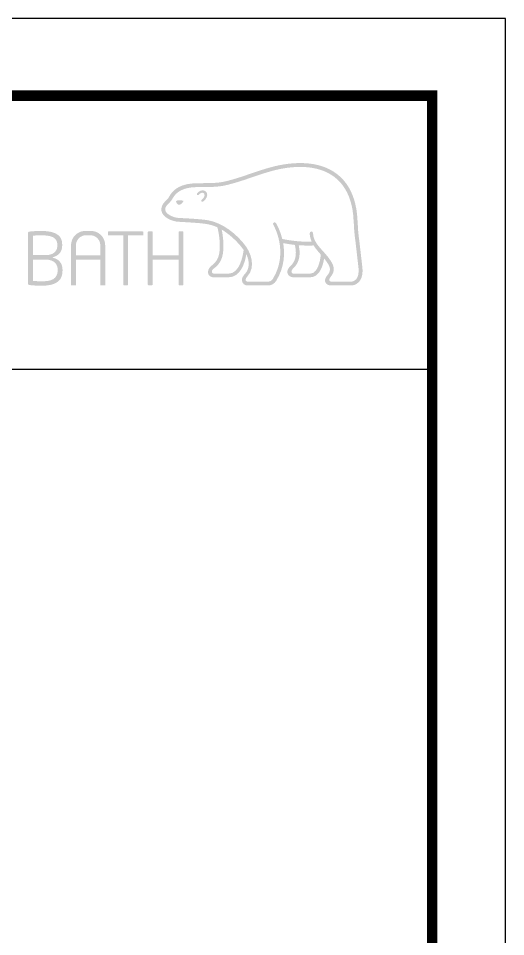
# Model space of a CAD drawing. Extents: x 0 to 651, y 0 to 477.
# Drawn here: x 581.2 to 651, y 345.5 to 477 of the extents above; entities that cross this region are included whole.
import ezdxf

# ---------------------------------------------------------------- set-up
doc = ezdxf.new("R2010")
doc.units = 0
doc.header["$LTSCALE"] = 10
doc.header["$MEASUREMENT"] = 0
doc.layers.get('0').update_dxf_attribs({"linetype": 'CONTINUOUS'})

msp = doc.modelspace()

# ---------------------------------------------------------------- hatches: boundary and pattern name
h = msp.add_hatch(color=5)
edge = h.paths.add_edge_path()
edge.add_spline(control_points=[(627.751, 453.862), (625.413, 456.484), (621.772, 456.51), (619.125, 456.074)], knot_values=[4, 4, 4, 4, 5, 5, 5, 5], degree=3, periodic=0)
edge.add_spline(control_points=[(619.125, 456.074), (617.515, 455.808), (615.955, 455.274), (614.45, 454.765)], knot_values=[5, 5, 5, 5, 6, 6, 6, 6], degree=3, periodic=0)
edge.add_spline(control_points=[(614.45, 454.765), (613.199, 454.334), (611.894, 453.889), (610.591, 453.606)], knot_values=[6, 6, 6, 6, 7, 7, 7, 7], degree=3, periodic=0)
edge.add_spline(control_points=[(610.591, 453.606), (609.689, 453.415), (608.549, 453.41), (607.548, 453.405)], knot_values=[7, 7, 7, 7, 8, 8, 8, 8], degree=3, periodic=0)
edge.add_spline(control_points=[(607.548, 453.405), (607.548, 453.405), (606.59, 453.389), (606.59, 453.389)], knot_values=[8.00001, 8.00001, 8.00001, 8.00001, 9, 9, 9, 9], degree=3, periodic=0)
edge.add_spline(control_points=[(606.59, 453.389), (604.706, 453.344), (603.417, 452.692), (602.777, 451.454)], knot_values=[9, 9, 9, 9, 10, 10, 10, 10], degree=3, periodic=0)
edge.add_spline(control_points=[(602.777, 451.454), (602.777, 451.454), (602.745, 451.4), (602.745, 451.4)], knot_values=[10.00001, 10.00001, 10.00001, 10.00001, 11, 11, 11, 11], degree=3, periodic=0)
edge.add_spline(control_points=[(602.745, 451.4), (602.64, 451.22), (602.501, 451.064), (602.337, 450.911)], knot_values=[11, 11, 11, 11, 12, 12, 12, 12], degree=3, periodic=0)
edge.add_spline(control_points=[(602.337, 450.911), (602.164, 450.74), (601.988, 450.566), (601.865, 450.343)], knot_values=[12, 12, 12, 12, 13, 13, 13, 13], degree=3, periodic=0)
edge.add_spline(control_points=[(601.865, 450.343), (601.621, 449.919), (601.599, 449.49), (601.803, 449.099)], knot_values=[13, 13, 13, 13, 14, 14, 14, 14], degree=3, periodic=0)
edge.add_spline(control_points=[(601.803, 449.099), (602.208, 448.341), (603.346, 447.937), (604.026, 447.886), (604.026, 447.886), (605.039, 447.825), (605.039, 447.825)], knot_values=[14, 14, 14, 14, 15, 15, 15, 16, 16, 16, 16], degree=3, periodic=0)
edge.add_spline(control_points=[(605.039, 447.825), (606.114, 447.76), (607.456, 447.684), (608.251, 447.541)], knot_values=[16, 16, 16, 16, 17, 17, 17, 17], degree=3, periodic=0)
edge.add_spline(control_points=[(608.251, 447.541), (608.757, 447.451), (609.243, 447.294), (609.695, 447.089)], knot_values=[17, 17, 17, 17, 18, 18, 18, 18], degree=3, periodic=0)
edge.add_spline(control_points=[(609.695, 447.089), (609.719, 447.039), (610.119, 445.568), (610.034, 443.945)], knot_values=[18, 18, 18, 18, 19, 19, 19, 19], degree=3, periodic=0)
edge.add_spline(control_points=[(610.034, 443.945), (609.967, 442.465), (609.31, 441.952), (608.848, 441.575)], knot_values=[19, 19, 19, 19, 20, 20, 20, 20], degree=3, periodic=0)
edge.add_spline(control_points=[(608.848, 441.575), (608.842, 441.568), (608.386, 441.215), (608.357, 440.775)], knot_values=[20, 20, 20, 20, 21, 21, 21, 21], degree=3, periodic=0)
edge.add_spline(control_points=[(608.357, 440.775), (608.333, 440.539), (608.396, 440.324), (608.539, 440.177)], knot_values=[21, 21, 21, 21, 22, 22, 22, 22], degree=3, periodic=0)
edge.add_spline(control_points=[(608.539, 440.177), (608.696, 440.005), (608.928, 439.925), (609.233, 439.925), (609.233, 439.925), (611.275, 439.925), (611.275, 439.925)], knot_values=[22, 22, 22, 22, 23, 23, 23, 24, 24, 24, 24], degree=3, periodic=0)
edge.add_spline(control_points=[(611.275, 439.925), (612.951, 439.925), (613.661, 441.881), (613.837, 443.247)], knot_values=[24, 24, 24, 24, 25, 25, 25, 25], degree=3, periodic=0)
edge.add_spline(control_points=[(613.837, 443.247), (614.333, 442.269), (614.321, 441.163), (613.692, 440.463)], knot_values=[25, 25, 25, 25, 26, 26, 26, 26], degree=3, periodic=0)
edge.add_spline(control_points=[(613.692, 440.463), (613.692, 440.463), (613.147, 439.958), (613.209, 439.473)], knot_values=[26.00001, 26.00001, 26.00001, 26.00001, 27, 27, 27, 27], degree=3, periodic=0)
edge.add_spline(control_points=[(613.209, 439.473), (613.26, 438.961), (613.684, 438.758), (614.027, 438.758), (614.027, 438.758), (616.94, 438.758), (616.94, 438.758)], knot_values=[27, 27, 27, 27, 28, 28, 28, 29, 29, 29, 29], degree=3, periodic=0)
edge.add_spline(control_points=[(616.94, 438.758), (617.454, 438.758), (617.862, 438.992), (618.134, 439.437)], knot_values=[29, 29, 29, 29, 30, 30, 30, 30], degree=3, periodic=0)
edge.add_spline(control_points=[(618.134, 439.437), (619.324, 441.395), (619.383, 443.326), (619.125, 444.828)], knot_values=[30, 30, 30, 30, 31, 31, 31, 31], degree=3, periodic=0)
edge.add_spline(control_points=[(619.125, 444.828), (619.478, 444.756), (620.073, 444.647), (620.797, 444.569)], knot_values=[31, 31, 31, 31, 32, 32, 32, 32], degree=3, periodic=0)
edge.add_spline(control_points=[(620.797, 444.569), (620.843, 444.362), (620.924, 443.906), (620.924, 443.906)], knot_values=[32, 32, 32, 32, 33, 33, 33, 33], degree=3, periodic=0)
edge.add_spline(control_points=[(620.924, 443.906), (620.94, 443.731), (620.94, 443.575), (620.94, 443.429)], knot_values=[33, 33, 33, 33, 34, 34, 34, 34], degree=3, periodic=0)
edge.add_spline(control_points=[(620.94, 443.429), (620.94, 442.299), (620.44, 441.812), (620.158, 441.536)], knot_values=[34, 34, 34, 34, 35, 35, 35, 35], degree=3, periodic=0)
edge.add_spline(control_points=[(620.158, 441.536), (620.149, 441.534), (619.768, 441.146), (619.724, 440.82)], knot_values=[35, 35, 35, 35, 36, 36, 36, 36], degree=3, periodic=0)
edge.add_spline(control_points=[(619.724, 440.82), (619.724, 440.82), (619.643, 440.482), (619.934, 440.185)], knot_values=[36.00001, 36.00001, 36.00001, 36.00001, 37, 37, 37, 37], degree=3, periodic=0)
edge.add_spline(control_points=[(619.934, 440.185), (620.097, 440.015), (620.357, 439.925), (620.7, 439.925), (620.7, 439.925), (622.958, 439.925), (622.958, 439.925)], knot_values=[37, 37, 37, 37, 38, 38, 38, 39, 39, 39, 39], degree=3, periodic=0)
edge.add_spline(control_points=[(622.958, 439.925), (624.404, 439.925), (624.848, 441.71), (624.991, 442.629)], knot_values=[39, 39, 39, 39, 40, 40, 40, 40], degree=3, periodic=0)
edge.add_spline(control_points=[(624.991, 442.629), (625.25, 442.302), (625.542, 441.912), (625.718, 441.536)], knot_values=[40, 40, 40, 40, 41, 41, 41, 41], degree=3, periodic=0)
edge.add_spline(control_points=[(625.718, 441.536), (625.837, 441.282), (625.857, 440.999), (625.766, 440.732)], knot_values=[41, 41, 41, 41, 42, 42, 42, 42], degree=3, periodic=0)
edge.add_spline(control_points=[(625.766, 440.732), (625.619, 440.253), (625.012, 439.91), (625.137, 439.335)], knot_values=[42, 42, 42, 42, 43, 43, 43, 43], degree=3, periodic=0)
edge.add_spline(control_points=[(625.137, 439.335), (625.242, 438.892), (625.613, 438.758), (625.998, 438.758), (625.998, 438.758), (628.897, 438.758), (628.897, 438.758)], knot_values=[43, 43, 43, 43, 44, 44, 44, 45, 45, 45, 45], degree=3, periodic=0)
edge.add_spline(control_points=[(628.897, 438.758), (628.921, 438.758), (629.502, 438.751), (629.966, 439.247)], knot_values=[45, 45, 45, 45, 46, 46, 46, 46], degree=3, periodic=0)
edge.add_spline(control_points=[(629.966, 439.247), (630.402, 439.716), (630.568, 440.413), (630.469, 441.384)], knot_values=[46, 46, 46, 46, 47, 47, 47, 47], degree=3, periodic=0)
edge.add_spline(control_points=[(630.469, 441.384), (630.469, 441.384), (630.031, 445.179), (630.031, 445.179)], knot_values=[0, 0, 0, 0, 1, 1, 1, 1], degree=3, periodic=0)
edge.add_spline(control_points=[(630.031, 445.179), (629.87, 446.28), (629.845, 446.873), (629.817, 447.458), (629.817, 447.458), (629.712, 448.955), (629.712, 448.955)], knot_values=[1, 1, 1, 1, 2, 2, 2, 3, 3, 3, 3], degree=3, periodic=0)
edge.add_spline(control_points=[(629.712, 448.955), (629.492, 450.999), (628.827, 452.652), (627.751, 453.862)], knot_values=[3, 3, 3, 3, 4, 4, 4, 4], degree=3, periodic=0)
edge = h.paths.add_edge_path(flags=16)
edge.add_spline(control_points=[(610.71, 453.065), (612.051, 453.354), (613.365, 453.804), (614.632, 454.236)], knot_values=[31, 31, 31, 31, 32, 32, 32, 32], degree=3, periodic=0)
edge.add_spline(control_points=[(614.632, 454.236), (616.111, 454.744), (617.65, 455.267), (619.221, 455.531)], knot_values=[32, 32, 32, 32, 33, 33, 33, 33], degree=3, periodic=0)
edge.add_spline(control_points=[(619.221, 455.531), (621.729, 455.943), (625.167, 455.92), (627.326, 453.494)], knot_values=[33, 33, 33, 33, 34, 34, 34, 34], degree=3, periodic=0)
edge.add_spline(control_points=[(627.326, 453.494), (628.328, 452.37), (628.946, 450.822), (629.155, 448.896), (629.155, 448.896), (629.26, 447.431), (629.26, 447.431)], knot_values=[34, 34, 34, 34, 35, 35, 35, 36, 36, 36, 36], degree=3, periodic=0)
edge.add_spline(control_points=[(629.26, 447.431), (629.287, 446.839), (629.321, 446.227), (629.478, 445.104), (629.478, 445.104), (629.912, 441.322), (629.912, 441.322)], knot_values=[36, 36, 36, 36, 37, 37, 37, 38, 38, 38, 38], degree=3, periodic=0)
edge.add_spline(control_points=[(629.912, 441.322), (629.987, 440.537), (629.864, 439.974), (629.565, 439.634)], knot_values=[38, 38, 38, 38, 39, 39, 39, 39], degree=3, periodic=0)
edge.add_spline(control_points=[(629.565, 439.634), (629.28, 439.315), (628.921, 439.311), (628.897, 439.311), (628.897, 439.311), (626.047, 439.311), (626.047, 439.311)], knot_values=[0, 0, 0, 0, 1, 1, 1, 2, 2, 2, 2], degree=3, periodic=0)
edge.add_spline(control_points=[(626.047, 439.311), (625.871, 439.311), (625.736, 439.387), (625.736, 439.591)], knot_values=[2, 2, 2, 2, 3, 3, 3, 3], degree=3, periodic=0)
edge.add_spline(control_points=[(625.736, 439.591), (625.736, 439.889), (626.117, 440.134), (626.262, 440.518)], knot_values=[3, 3, 3, 3, 4, 4, 4, 4], degree=3, periodic=0)
edge.add_spline(control_points=[(626.262, 440.518), (626.422, 440.929), (626.404, 441.377), (626.222, 441.776)], knot_values=[4, 4, 4, 4, 5, 5, 5, 5], degree=3, periodic=0)
edge.add_spline(control_points=[(626.222, 441.776), (625.881, 442.491), (625.375, 443.057), (624.89, 443.604)], knot_values=[5, 5, 5, 5, 6, 6, 6, 6], degree=3, periodic=0)
edge.add_spline(control_points=[(624.89, 443.604), (624.196, 444.38), (623.456, 445.126), (623.408, 446.194)], knot_values=[6, 6, 6, 6, 7, 7, 7, 7], degree=3, periodic=0)
edge.add_spline(control_points=[(623.408, 446.194), (623.394, 446.346), (623.329, 446.496), (623.172, 446.491)], knot_values=[7, 7, 7, 7, 8, 8, 8, 8], degree=3, periodic=0)
edge.add_spline(control_points=[(623.172, 446.491), (623.024, 446.484), (622.919, 446.346), (622.925, 446.149)], knot_values=[8, 8, 8, 8, 9, 9, 9, 9], degree=3, periodic=0)
edge.add_spline(control_points=[(622.925, 446.149), (622.958, 445.742), (623.065, 445.371), (623.204, 445.035)], knot_values=[9, 9, 9, 9, 10, 10, 10, 10], degree=3, periodic=0)
edge.add_spline(control_points=[(623.204, 445.035), (621.328, 444.953), (619.445, 445.325), (618.993, 445.418)], knot_values=[10, 10, 10, 10, 11, 11, 11, 11], degree=3, periodic=0)
edge.add_spline(control_points=[(618.993, 445.418), (618.663, 446.763), (618.122, 447.632), (618.116, 447.651)], knot_values=[11, 11, 11, 11, 12, 12, 12, 12], degree=3, periodic=0)
edge.add_spline(control_points=[(618.116, 447.651), (618.031, 447.787), (617.888, 447.832), (617.783, 447.767)], knot_values=[12, 12, 12, 12, 13, 13, 13, 13], degree=3, periodic=0)
edge.add_spline(control_points=[(617.783, 447.767), (617.672, 447.701), (617.65, 447.541), (617.731, 447.41)], knot_values=[13, 13, 13, 13, 14, 14, 14, 14], degree=3, periodic=0)
edge.add_spline(control_points=[(617.731, 447.41), (617.753, 447.372), (619.986, 443.575), (617.658, 439.718)], knot_values=[14, 14, 14, 14, 15, 15, 15, 15], degree=3, periodic=0)
edge.add_spline(control_points=[(617.658, 439.718), (617.493, 439.441), (617.26, 439.311), (616.94, 439.311), (616.94, 439.311), (614.041, 439.311), (614.041, 439.311)], knot_values=[15, 15, 15, 15, 16, 16, 16, 17, 17, 17, 17], degree=3, periodic=0)
edge.add_spline(control_points=[(614.041, 439.311), (613.922, 439.311), (613.746, 439.396), (613.746, 439.592)], knot_values=[17, 17, 17, 17, 18, 18, 18, 18], degree=3, periodic=0)
edge.add_spline(control_points=[(613.746, 439.592), (613.746, 439.794), (614.025, 440.092), (614.025, 440.092)], knot_values=[18, 18, 18, 18, 19, 19, 19, 19], degree=3, periodic=0)
edge.add_spline(control_points=[(614.025, 440.092), (615.189, 441.395), (614.602, 443.424), (613.478, 444.766)], knot_values=[19, 19, 19, 19, 20, 20, 20, 20], degree=3, periodic=0)
edge.add_spline(control_points=[(613.478, 444.766), (612.39, 446.061), (610.615, 447.689), (608.347, 448.093)], knot_values=[20, 20, 20, 20, 21, 21, 21, 21], degree=3, periodic=0)
edge.add_spline(control_points=[(608.347, 448.093), (607.528, 448.236), (606.164, 448.317), (605.067, 448.379), (605.067, 448.379), (604.068, 448.436), (604.068, 448.436)], knot_values=[21, 21, 21, 21, 22, 22, 22, 23, 23, 23, 23], degree=3, periodic=0)
edge.add_spline(control_points=[(604.068, 448.436), (603.51, 448.481), (602.592, 448.82), (602.301, 449.355)], knot_values=[23, 23, 23, 23, 24, 24, 24, 24], degree=3, periodic=0)
edge.add_spline(control_points=[(602.301, 449.355), (602.178, 449.578), (602.194, 449.812), (602.354, 450.062)], knot_values=[24, 24, 24, 24, 25, 25, 25, 25], degree=3, periodic=0)
edge.add_spline(control_points=[(602.354, 450.062), (602.446, 450.227), (602.592, 450.372), (602.739, 450.518)], knot_values=[25, 25, 25, 25, 26, 26, 26, 26], degree=3, periodic=0)
edge.add_spline(control_points=[(602.739, 450.518), (602.912, 450.7), (603.088, 450.88), (603.231, 451.125)], knot_values=[26, 26, 26, 26, 27, 27, 27, 27], degree=3, periodic=0)
edge.add_spline(control_points=[(603.231, 451.125), (603.231, 451.125), (603.274, 451.199), (603.274, 451.199)], knot_values=[27.00001, 27.00001, 27.00001, 27.00001, 28, 28, 28, 28], degree=3, periodic=0)
edge.add_spline(control_points=[(603.274, 451.199), (603.826, 452.246), (604.934, 452.792), (606.61, 452.837)], knot_values=[28, 28, 28, 28, 29, 29, 29, 29], degree=3, periodic=0)
edge.add_spline(control_points=[(606.61, 452.837), (606.61, 452.837), (607.548, 452.847), (607.548, 452.847)], knot_values=[29.00001, 29.00001, 29.00001, 29.00001, 30, 30, 30, 30], degree=3, periodic=0)
edge.add_spline(control_points=[(607.548, 452.847), (608.571, 452.854), (609.748, 452.858), (610.71, 453.065)], knot_values=[30, 30, 30, 30, 31, 31, 31, 31], degree=3, periodic=0)
edge = h.paths.add_edge_path(flags=0)
edge.add_spline(control_points=[(607.952, 452.282), (608.144, 452.135), (608.271, 451.921), (608.238, 451.661)], knot_values=[8, 8, 8, 8, 9, 9, 9, 9], degree=3, periodic=0)
edge.add_spline(control_points=[(608.238, 451.661), (608.2, 451.288), (607.877, 450.887), (607.633, 450.764)], knot_values=[7, 7, 7, 7, 8, 8, 8, 8], degree=3, periodic=0)
edge.add_spline(control_points=[(607.633, 450.764), (607.548, 450.73), (607.438, 450.75), (607.405, 450.834)], knot_values=[6, 6, 6, 6, 7, 7, 7, 7], degree=3, periodic=0)
edge.add_spline(control_points=[(607.405, 450.834), (607.363, 450.917), (607.415, 451.021), (607.496, 451.071)], knot_values=[5, 5, 5, 5, 6, 6, 6, 6], degree=3, periodic=0)
edge.add_spline(control_points=[(607.496, 451.071), (607.633, 451.154), (607.837, 451.423), (607.861, 451.654)], knot_values=[4, 4, 4, 4, 5, 5, 5, 5], degree=3, periodic=0)
edge.add_spline(control_points=[(607.861, 451.654), (607.877, 451.794), (607.837, 451.906), (607.724, 451.986)], knot_values=[3, 3, 3, 3, 4, 4, 4, 4], degree=3, periodic=0)
edge.add_spline(control_points=[(607.724, 451.986), (607.425, 452.197), (607.076, 451.783), (607.04, 451.754)], knot_values=[2, 2, 2, 2, 3, 3, 3, 3], degree=3, periodic=0)
edge.add_spline(control_points=[(607.04, 451.754), (606.976, 451.682), (606.867, 451.664), (606.806, 451.723)], knot_values=[1, 1, 1, 1, 2, 2, 2, 2], degree=3, periodic=0)
edge.add_spline(control_points=[(606.806, 451.723), (606.729, 451.783), (606.742, 451.896), (606.806, 451.971)], knot_values=[0, 0, 0, 0, 1, 1, 1, 1], degree=3, periodic=0)
edge.add_spline(control_points=[(606.806, 451.971), (606.99, 452.171), (607.496, 452.596), (607.952, 452.282)], knot_values=[9, 9, 9, 9, 10, 10, 10, 10], degree=3, periodic=0)
edge = h.paths.add_edge_path(flags=16)
edge.add_spline(control_points=[(610.557, 443.919), (610.615, 445.092), (610.442, 446.168), (610.314, 446.763), (610.314, 446.763), (612.136, 445.721), (613.466, 443.85)], knot_values=[5, 5, 5, 5, 6, 6, 6, 7, 7, 7, 7], degree=3, periodic=0)
edge.add_spline(control_points=[(613.466, 443.85), (613.365, 443.057), (612.921, 440.446), (611.275, 440.446), (611.275, 440.446), (609.233, 440.446), (609.233, 440.446)], knot_values=[0, 0, 0, 0, 1, 1, 1, 2, 2, 2, 2], degree=3, periodic=0)
edge.add_spline(control_points=[(609.233, 440.446), (609.076, 440.446), (608.904, 440.572), (608.904, 440.768)], knot_values=[2, 2, 2, 2, 3, 3, 3, 3], degree=3, periodic=0)
edge.add_spline(control_points=[(608.904, 440.768), (608.904, 440.965), (609.158, 441.162), (609.181, 441.17)], knot_values=[3, 3, 3, 3, 4, 4, 4, 4], degree=3, periodic=0)
edge.add_spline(control_points=[(609.181, 441.17), (609.695, 441.579), (610.472, 442.207), (610.557, 443.919)], knot_values=[4, 4, 4, 4, 5, 5, 5, 5], degree=3, periodic=0)
edge = h.paths.add_edge_path(flags=0)
edge.add_spline(control_points=[(604.821, 450.88), (604.821, 450.88), (604.887, 450.849), (604.791, 450.737)], knot_values=[1.00001, 1.00001, 1.00001, 1.00001, 2, 2, 2, 2], degree=3, periodic=0)
edge.add_spline(control_points=[(604.791, 450.737), (604.545, 450.392), (604.296, 450.316), (604.296, 450.316)], knot_values=[2, 2, 2, 2, 2.99999, 2.99999, 2.99999, 2.99999], degree=3, periodic=0)
edge.add_spline(control_points=[(604.296, 450.316), (604.296, 450.316), (604.111, 450.251), (604.006, 450.376)], knot_values=[3.00001, 3.00001, 3.00001, 3.00001, 4, 4, 4, 4], degree=3, periodic=0)
edge.add_spline(control_points=[(604.006, 450.376), (603.798, 450.621), (603.786, 450.761), (603.786, 450.761), (603.786, 450.761), (603.768, 450.866), (603.873, 450.89)], knot_values=[4, 4, 4, 4, 5, 5, 5, 6, 6, 6, 6], degree=3, periodic=0)
edge.add_spline(control_points=[(604.821, 450.88), (604.296, 451.083), (603.873, 450.89), (603.873, 450.89)], knot_values=[0.00001, 0.00001, 0.00001, 0.00001, 1, 1, 1, 1], degree=3, periodic=0)
edge = h.paths.add_edge_path(flags=16)
edge.add_spline(control_points=[(621.358, 444.525), (621.997, 444.478), (622.796, 444.449), (623.482, 444.49)], knot_values=[6, 6, 6, 6, 7, 7, 7, 7], degree=3, periodic=0)
edge.add_spline(control_points=[(623.482, 444.49), (623.743, 444.08), (624.18, 443.564), (624.515, 443.178)], knot_values=[7, 7, 7, 7, 8, 8, 8, 8], degree=3, periodic=0)
edge.add_spline(control_points=[(624.515, 443.178), (624.509, 443.145), (624.332, 440.446), (622.958, 440.446)], knot_values=[9, 9, 9, 9, 10, 10, 10, 10], degree=3, periodic=0)
edge.add_spline(control_points=[(622.958, 440.446), (622.958, 440.446), (620.634, 440.446), (620.634, 440.446)], knot_values=[0, 0, 0, 0, 1, 1, 1, 1], degree=3, periodic=0)
edge.add_spline(control_points=[(620.634, 440.446), (620.452, 440.446), (620.315, 440.588), (620.315, 440.768)], knot_values=[1, 1, 1, 1, 2, 2, 2, 2], degree=3, periodic=0)
edge.add_spline(control_points=[(620.315, 440.768), (620.315, 440.941), (620.509, 441.153), (620.523, 441.162)], knot_values=[2, 2, 2, 2, 3, 3, 3, 3], degree=3, periodic=0)
edge.add_spline(control_points=[(620.523, 441.162), (621.001, 441.621), (621.481, 442.248), (621.481, 443.419)], knot_values=[3, 3, 3, 3, 4, 4, 4, 4], degree=3, periodic=0)
edge.add_spline(control_points=[(621.481, 443.419), (621.481, 443.587), (621.471, 443.771), (621.447, 443.961)], knot_values=[4, 4, 4, 4, 5, 5, 5, 5], degree=3, periodic=0)
edge.add_spline(control_points=[(621.447, 443.961), (621.447, 443.961), (621.386, 444.3), (621.358, 444.525)], knot_values=[5.00001, 5.00001, 5.00001, 5.00001, 6, 6, 6, 6], degree=3, periodic=0)
h = msp.add_hatch(color=5)
edge = h.paths.add_edge_path()
edge.add_spline(control_points=[(587.465, 444.633), (587.465, 445.402), (587.146, 445.856), (586.613, 446.149)], knot_values=[4, 4, 4, 4, 5, 5, 5, 5], degree=3, periodic=0)
edge.add_spline(control_points=[(586.613, 446.149), (586.075, 446.448), (585.312, 446.563), (584.475, 446.563)], knot_values=[5, 5, 5, 5, 6, 6, 6, 6], degree=3, periodic=0)
edge.add_spline(control_points=[(584.475, 446.563), (583.781, 446.563), (583.137, 446.521), (582.776, 446.473)], knot_values=[6, 6, 6, 6, 7, 7, 7, 7], degree=3, periodic=0)
edge.add_spline(control_points=[(582.776, 446.473), (582.691, 446.468), (582.647, 446.44), (582.617, 446.408)], knot_values=[7, 7, 7, 7, 8, 8, 8, 8], degree=3, periodic=0)
edge.add_spline(control_points=[(582.617, 446.408), (582.585, 446.382), (582.566, 446.326), (582.566, 446.217)], knot_values=[8, 8, 8, 8, 9, 9, 9, 9], degree=3, periodic=0)
edge.add_spline(control_points=[(582.566, 446.217), (582.566, 446.217), (582.566, 439.097), (582.566, 439.097)], knot_values=[9, 9, 9, 9, 10, 10, 10, 10], degree=3, periodic=0)
edge.add_spline(control_points=[(582.566, 439.097), (582.566, 438.972), (582.585, 438.914), (582.605, 438.89)], knot_values=[10, 10, 10, 10, 11, 11, 11, 11], degree=3, periodic=0)
edge.add_spline(control_points=[(582.605, 438.89), (582.637, 438.871), (582.681, 438.839), (582.804, 438.822)], knot_values=[11, 11, 11, 11, 12, 12, 12, 12], degree=3, periodic=0)
edge.add_spline(control_points=[(582.804, 438.822), (583.194, 438.764), (583.827, 438.727), (584.527, 438.727)], knot_values=[12, 12, 12, 12, 13, 13, 13, 13], degree=3, periodic=0)
edge.add_spline(control_points=[(584.527, 438.727), (585.35, 438.723), (586.111, 438.853), (586.644, 439.163)], knot_values=[13, 13, 13, 13, 14, 14, 14, 14], degree=3, periodic=0)
edge.add_spline(control_points=[(586.644, 439.163), (587.178, 439.494), (587.511, 440.001), (587.511, 440.862)], knot_values=[14, 14, 14, 14, 15, 15, 15, 15], degree=3, periodic=0)
edge.add_spline(control_points=[(587.511, 440.862), (587.511, 440.862), (587.511, 441.048), (587.511, 441.048)], knot_values=[15, 15, 15, 15, 16, 16, 16, 16], degree=3, periodic=0)
edge.add_spline(control_points=[(587.511, 441.048), (587.511, 441.812), (587.098, 442.402), (586.412, 442.642)], knot_values=[16, 16, 16, 16, 17, 17, 17, 17], degree=3, periodic=0)
edge.add_spline(control_points=[(586.412, 442.642), (586.412, 442.642), (586.055, 442.778), (586.055, 442.778)], knot_values=[0, 0, 0, 0, 0.999982, 0.999982, 0.999982, 0.999982], degree=3, periodic=0)
edge.add_spline(control_points=[(586.055, 442.778), (586.055, 442.778), (586.412, 442.9), (586.412, 442.9)], knot_values=[1.000018, 1.000018, 1.000018, 1.000018, 2, 2, 2, 2], degree=3, periodic=0)
edge.add_spline(control_points=[(586.412, 442.9), (587.098, 443.183), (587.465, 443.712), (587.465, 444.461)], knot_values=[2, 2, 2, 2, 3, 3, 3, 3], degree=3, periodic=0)
edge.add_spline(control_points=[(587.465, 444.461), (587.465, 444.461), (587.465, 444.633), (587.465, 444.633)], knot_values=[3, 3, 3, 3, 4, 4, 4, 4], degree=3, periodic=0)
edge = h.paths.add_edge_path(flags=16)
edge.add_spline(control_points=[(583.266, 443.104), (583.266, 443.104), (583.266, 445.898), (583.266, 445.898)], knot_values=[8, 8, 8, 8, 9, 9, 9, 9], degree=3, periodic=0)
edge.add_spline(control_points=[(583.266, 445.898), (583.266, 445.898), (583.398, 445.904), (583.398, 445.904)], knot_values=[0, 0, 0, 0, 1, 1, 1, 1], degree=3, periodic=0)
edge.add_spline(control_points=[(583.398, 445.904), (583.7, 445.918), (584.102, 445.939), (584.475, 445.939)], knot_values=[1, 1, 1, 1, 2, 2, 2, 2], degree=3, periodic=0)
edge.add_spline(control_points=[(584.475, 445.939), (585.137, 445.939), (585.685, 445.884), (586.111, 445.685)], knot_values=[2, 2, 2, 2, 3, 3, 3, 3], degree=3, periodic=0)
edge.add_spline(control_points=[(586.111, 445.685), (586.521, 445.494), (586.779, 445.107), (586.779, 444.559)], knot_values=[3, 3, 3, 3, 4, 4, 4, 4], degree=3, periodic=0)
edge.add_spline(control_points=[(586.779, 444.559), (586.779, 444.559), (586.779, 444.525), (586.779, 444.525)], knot_values=[4, 4, 4, 4, 5, 5, 5, 5], degree=3, periodic=0)
edge.add_spline(control_points=[(586.779, 444.525), (586.779, 444.168), (586.68, 443.804), (586.406, 443.533)], knot_values=[5, 5, 5, 5, 6, 6, 6, 6], degree=3, periodic=0)
edge.add_spline(control_points=[(586.406, 443.533), (586.137, 443.259), (585.702, 443.104), (585.066, 443.104)], knot_values=[6, 6, 6, 6, 7, 7, 7, 7], degree=3, periodic=0)
edge.add_spline(control_points=[(585.066, 443.104), (585.066, 443.104), (583.266, 443.104), (583.266, 443.104)], knot_values=[7, 7, 7, 7, 8, 8, 8, 8], degree=3, periodic=0)
edge = h.paths.add_edge_path(flags=16)
edge.add_spline(control_points=[(583.266, 442.458), (583.266, 442.458), (585.066, 442.458), (585.066, 442.458)], knot_values=[5, 5, 5, 5, 6, 6, 6, 6], degree=3, periodic=0)
edge.add_spline(control_points=[(585.066, 442.458), (585.712, 442.458), (586.159, 442.302), (586.446, 442.007)], knot_values=[6, 6, 6, 6, 7, 7, 7, 7], degree=3, periodic=0)
edge.add_spline(control_points=[(586.446, 442.007), (586.728, 441.724), (586.821, 441.336), (586.821, 440.965)], knot_values=[7, 7, 7, 7, 8, 8, 8, 8], degree=3, periodic=0)
edge.add_spline(control_points=[(586.821, 440.965), (586.821, 440.965), (586.821, 440.936), (586.821, 440.936)], knot_values=[8, 8, 8, 8, 9, 9, 9, 9], degree=3, periodic=0)
edge.add_spline(control_points=[(586.821, 440.936), (586.821, 440.331), (586.583, 439.901), (586.17, 439.658)], knot_values=[0, 0, 0, 0, 1, 1, 1, 1], degree=3, periodic=0)
edge.add_spline(control_points=[(586.17, 439.658), (585.754, 439.424), (585.193, 439.356), (584.527, 439.356)], knot_values=[1, 1, 1, 1, 2, 2, 2, 2], degree=3, periodic=0)
edge.add_spline(control_points=[(584.527, 439.356), (584.146, 439.356), (583.751, 439.383), (583.398, 439.394)], knot_values=[2, 2, 2, 2, 3, 3, 3, 3], degree=3, periodic=0)
edge.add_spline(control_points=[(583.398, 439.394), (583.398, 439.394), (583.266, 439.4), (583.266, 439.4)], knot_values=[3.0000174, 3.0000174, 3.0000174, 3.0000174, 4, 4, 4, 4], degree=3, periodic=0)
edge.add_spline(control_points=[(583.266, 439.4), (583.266, 439.4), (583.266, 442.458), (583.266, 442.458)], knot_values=[4, 4, 4, 4, 5, 5, 5, 5], degree=3, periodic=0)
at = {"lineweight": 0}
h = msp.add_hatch(color=5, dxfattribs=at)
edge = h.paths.add_edge_path()
edge.add_line((591.448, 446.563), (590.912, 446.563))
edge.add_arc((590.787, 444.516), 2.051, 86.50065, 180.93788)
edge.add_line((588.736, 444.483), (588.736, 438.802))
edge.add_spline(control_points=[(588.736, 438.802), (588.857, 438.802), (589.185, 438.802), (589.44, 438.802)], knot_values=[6.1263718, 6.1263718, 6.1263718, 6.1263718, 6.6318209, 6.6318209, 6.6318209, 6.6318209], degree=3, periodic=0)
edge.add_spline(control_points=[(589.44, 438.802), (589.44, 439.771), (589.44, 442.462), (589.44, 442.462)], knot_values=[8.1801942, 8.1801942, 8.1801942, 8.1801942, 9, 9, 9, 9], degree=3, periodic=0)
edge.add_line((589.44, 442.462), (592.92, 442.462))
edge.add_spline(control_points=[(592.92, 442.462), (592.92, 442.462), (592.92, 439.771), (592.92, 438.802)], knot_values=[8.1801942, 8.1801942, 8.1801942, 8.1801942, 9, 9, 9, 9], degree=3, periodic=0)
edge.add_spline(control_points=[(592.92, 438.802), (593.175, 438.802), (593.503, 438.802), (593.624, 438.802)], knot_values=[6.1263718, 6.1263718, 6.1263718, 6.1263718, 6.6318209, 6.6318209, 6.6318209, 6.6318209], degree=3, periodic=0)
edge.add_line((593.624, 438.802), (593.624, 444.483))
edge.add_arc((591.573, 444.516), 2.051, 359.06212, 453.49935)
h.paths.add_polyline_path([(590.912, 445.952), (591.448, 445.952, -0.436008), (592.92, 444.445), (592.92, 443.081), (589.44, 443.081), (589.44, 444.445, -0.436008)], flags=16)
h = msp.add_hatch(color=5)
edge = h.paths.add_edge_path()
edge.add_spline(control_points=[(599.069, 445.963), (599.069, 445.963), (599.069, 446.435), (599.069, 446.435)], knot_values=[13.00001, 13.00001, 13.00001, 13.00001, 14, 14, 14, 14], degree=3, periodic=0)
edge.add_spline(control_points=[(599.069, 446.435), (599.061, 446.473), (599.061, 446.482), (599.003, 446.489)], knot_values=[14, 14, 14, 14, 15, 15, 15, 15], degree=3, periodic=0)
edge.add_spline(control_points=[(599.003, 446.489), (599.003, 446.489), (594.104, 446.489), (594.104, 446.489)], knot_values=[0, 0, 0, 0, 1, 1, 1, 1], degree=3, periodic=0)
edge.add_spline(control_points=[(594.104, 446.489), (594.048, 446.485), (594.028, 446.451), (594.028, 446.435)], knot_values=[1, 1, 1, 1, 2, 2, 2, 2], degree=3, periodic=0)
edge.add_spline(control_points=[(594.028, 446.435), (594.028, 446.435), (594.028, 445.963), (594.028, 445.963)], knot_values=[2.00001, 2.00001, 2.00001, 2.00001, 3, 3, 3, 3], degree=3, periodic=0)
edge.add_spline(control_points=[(594.028, 445.963), (594.028, 445.946), (594.028, 445.956), (594.038, 445.946)], knot_values=[3, 3, 3, 3, 4, 4, 4, 4], degree=3, periodic=0)
edge.add_spline(control_points=[(594.038, 445.946), (594.038, 445.942), (594.068, 445.928), (594.104, 445.934), (594.104, 445.934), (594.63, 445.934), (595.156, 445.934)], knot_values=[4, 4, 4, 4, 5, 5, 5, 5.5, 5.5, 5.5, 5.5], degree=3, periodic=0)
edge.add_spline(control_points=[(595.156, 445.934), (595.682, 445.934), (596.208, 445.934), (596.208, 445.934), (596.208, 445.934), (596.208, 438.88), (596.208, 438.88)], knot_values=[5.5, 5.5, 5.5, 5.5, 6, 6, 6, 7, 7, 7, 7], degree=3, periodic=0)
edge.add_spline(control_points=[(596.208, 438.88), (596.208, 438.822), (596.237, 438.802), (596.265, 438.802)], knot_values=[7, 7, 7, 7, 8, 8, 8, 8], degree=3, periodic=0)
edge.add_spline(control_points=[(596.265, 438.802), (596.265, 438.802), (596.846, 438.802), (596.846, 438.802)], knot_values=[8.00001, 8.00001, 8.00001, 8.00001, 9, 9, 9, 9], degree=3, periodic=0)
edge.add_spline(control_points=[(596.846, 438.802), (596.872, 438.802), (596.9, 438.832), (596.9, 438.88), (596.9, 438.88), (596.9, 440.643), (596.9, 442.407)], knot_values=[9, 9, 9, 9, 10, 10, 10, 10.5, 10.5, 10.5, 10.5], degree=3, periodic=0)
edge.add_spline(control_points=[(596.9, 442.407), (596.9, 444.17), (596.9, 445.934), (596.9, 445.934), (596.9, 445.934), (599.003, 445.934), (599.003, 445.934)], knot_values=[10.5, 10.5, 10.5, 10.5, 11, 11, 11, 12, 12, 12, 12], degree=3, periodic=0)
edge.add_spline(control_points=[(599.003, 445.934), (599.081, 445.942), (599.061, 445.946), (599.069, 445.963)], knot_values=[12, 12, 12, 12, 13, 13, 13, 13], degree=3, periodic=0)
h = msp.add_hatch(color=5)
edge = h.paths.add_edge_path()
edge.add_spline(control_points=[(604.76, 438.802), (604.791, 438.802), (604.831, 438.839), (604.831, 438.88), (604.831, 438.88), (604.831, 446.409), (604.831, 446.409)], knot_values=[17, 17, 17, 17, 18, 18, 18, 19, 19, 19, 19], degree=3, periodic=0)
edge.add_spline(control_points=[(604.831, 446.409), (604.831, 446.453), (604.791, 446.489), (604.76, 446.489)], knot_values=[19, 19, 19, 19, 20, 20, 20, 20], degree=3, periodic=0)
edge.add_spline(control_points=[(604.76, 446.489), (604.76, 446.489), (604.21, 446.489), (604.21, 446.489)], knot_values=[0.00001, 0.00001, 0.00001, 0.00001, 1, 1, 1, 1], degree=3, periodic=0)
edge.add_spline(control_points=[(604.21, 446.489), (604.177, 446.489), (604.129, 446.453), (604.129, 446.409), (604.129, 446.409), (604.129, 445.581), (604.129, 444.753)], knot_values=[1, 1, 1, 1, 2, 2, 2, 2.5, 2.5, 2.5, 2.5], degree=3, periodic=0)
edge.add_spline(control_points=[(604.129, 444.753), (604.129, 443.925), (604.129, 443.097), (604.129, 443.097), (604.129, 443.097), (603.205, 443.097), (602.28, 443.097)], knot_values=[2.5, 2.5, 2.5, 2.5, 3, 3, 3, 3.5, 3.5, 3.5, 3.5], degree=3, periodic=0)
edge.add_spline(control_points=[(602.28, 443.097), (601.356, 443.097), (600.431, 443.097), (600.431, 443.097), (600.431, 443.097), (600.431, 446.409), (600.431, 446.409)], knot_values=[3.5, 3.5, 3.5, 3.5, 4, 4, 4, 5, 5, 5, 5], degree=3, periodic=0)
edge.add_spline(control_points=[(600.431, 446.409), (600.431, 446.451), (600.389, 446.489), (600.352, 446.489)], knot_values=[5, 5, 5, 5, 6, 6, 6, 6], degree=3, periodic=0)
edge.add_spline(control_points=[(600.352, 446.489), (600.352, 446.489), (599.808, 446.489), (599.808, 446.489)], knot_values=[6.00001, 6.00001, 6.00001, 6.00001, 7, 7, 7, 7], degree=3, periodic=0)
edge.add_spline(control_points=[(599.808, 446.489), (599.771, 446.489), (599.727, 446.453), (599.727, 446.409), (599.727, 446.409), (599.727, 438.88), (599.727, 438.88)], knot_values=[7, 7, 7, 7, 8, 8, 8, 9, 9, 9, 9], degree=3, periodic=0)
edge.add_spline(control_points=[(599.727, 438.88), (599.727, 438.839), (599.771, 438.802), (599.808, 438.802)], knot_values=[9, 9, 9, 9, 10, 10, 10, 10], degree=3, periodic=0)
edge.add_spline(control_points=[(599.808, 438.802), (599.808, 438.802), (600.352, 438.802), (600.352, 438.802)], knot_values=[10.00001, 10.00001, 10.00001, 10.00001, 11, 11, 11, 11], degree=3, periodic=0)
edge.add_spline(control_points=[(600.352, 438.802), (600.389, 438.802), (600.431, 438.839), (600.431, 438.88), (600.431, 438.88), (600.431, 439.775), (600.431, 440.671)], knot_values=[11, 11, 11, 11, 12, 12, 12, 12.5, 12.5, 12.5, 12.5], degree=3, periodic=0)
edge.add_spline(control_points=[(600.431, 440.671), (600.431, 441.566), (600.431, 442.462), (600.431, 442.462), (600.431, 442.462), (601.356, 442.462), (602.28, 442.462)], knot_values=[12.5, 12.5, 12.5, 12.5, 13, 13, 13, 13.5, 13.5, 13.5, 13.5], degree=3, periodic=0)
edge.add_spline(control_points=[(602.28, 442.462), (603.205, 442.462), (604.129, 442.462), (604.129, 442.462), (604.129, 442.462), (604.129, 438.88), (604.129, 438.88)], knot_values=[13.5, 13.5, 13.5, 13.5, 14, 14, 14, 15, 15, 15, 15], degree=3, periodic=0)
edge.add_spline(control_points=[(604.129, 438.88), (604.129, 438.839), (604.177, 438.802), (604.21, 438.802)], knot_values=[15, 15, 15, 15, 16, 16, 16, 16], degree=3, periodic=0)
edge.add_spline(control_points=[(604.21, 438.802), (604.21, 438.802), (604.76, 438.802), (604.76, 438.802)], knot_values=[16.00001, 16.00001, 16.00001, 16.00001, 17, 17, 17, 17], degree=3, periodic=0)

# ---------------------------------------------------------------- linework, layer by layer
at = {"color": 5, "ltscale": 40}
msp.add_line((640.468, 426.738), (536.425, 426.738), dxfattribs=at)
at = {"ltscale": 0.5}
msp.add_lwpolyline([(0, 0), (651, 0), (651, 477), (0, 477)], close=True, dxfattribs=at)
at = {"color": 5, "linetype": 'ByBlock', "lineweight": 200, "const_width": 1.5}
msp.add_lwpolyline([(10.468, 20.425), (640.468, 20.425), (640.468, 465.925), (10.468, 465.925)], close=True, dxfattribs=at)

doc.saveas('drawing.dxf')
